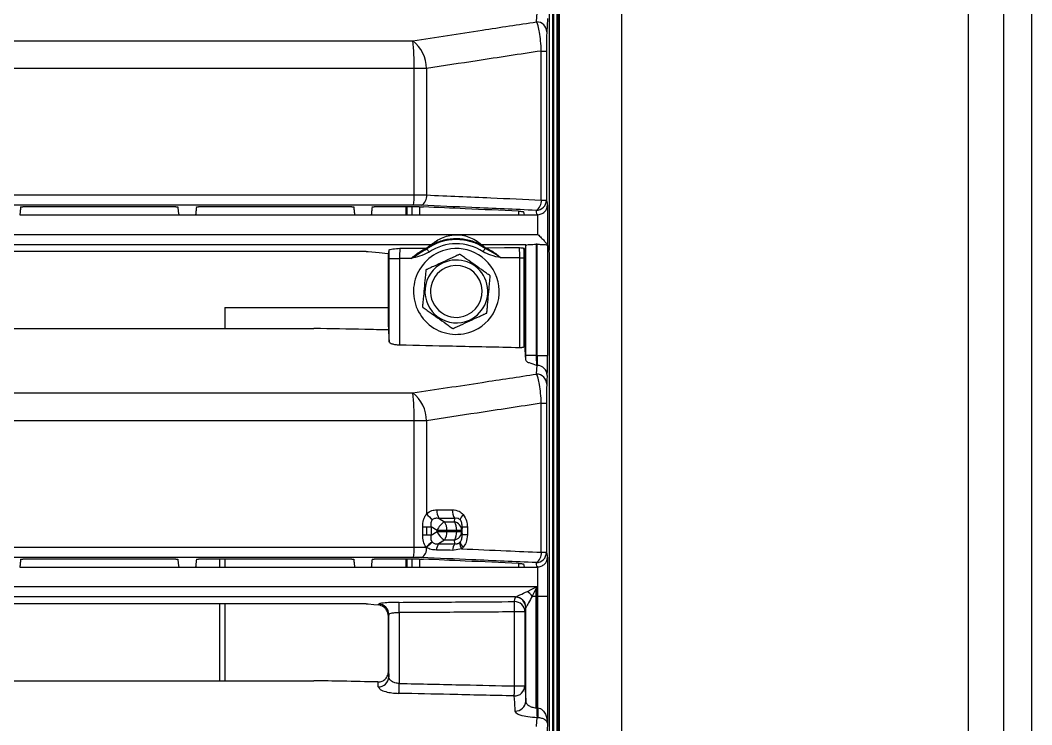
# Model space of a CAD drawing. Header units: millimetres. Extents: x -356 to 237, y 0 to 365.
# Drawn here: x 122.571 to 127.454, y 17.627 to 21.027 of the extents above; entities that cross this region are included whole.
import ezdxf

# ---------------------------------------------------------------- set-up
doc = ezdxf.new("R2010")
doc.units = ezdxf.units.MM

msp = doc.modelspace()

# ---------------------------------------------------------------- linework, layer by layer
at = {"color": 7, "linetype": 'Continuous', "lineweight": 25}
for p, q in [((125.1437, 24.613), (125.1437, 10.1015)), ((125.1438, 24.613), (125.1438, 10.1015)), ((125.1464, 10.1015), (125.1464, 24.613)), ((125.1613, 24.613), (125.1613, 10.1015)), ((125.1654, 24.613), (125.1654, 10.1015)), ((125.1654, 24.613), (125.1654, 10.1015)), ((125.1739, 10.1015), (125.1739, 24.613)), ((125.4731, 24.613), (125.4731, 10.1015)), ((125.1416, 10.1015), (125.1416, 24.4127)), ((125.1239, 24.4118), (125.1239, 19.9184)), ((127.1479, 10.1015), (127.1479, 24.1694)), ((127.3174, 24.1081), (127.3174, 10.1015)), ((127.4537, 10.1015), (127.4537, 24.103)), ((127.4537, 10.1015), (127.4537, 24.103)), ((125.0863, 20.1597), (125.0863, 20.8789)), ((125.0863, 20.8789), (125.1113, 20.8789)), ((125.1113, 20.8789), (125.1113, 20.1597)), ((124.4726, 20.1849), (124.4726, 20.7946)), ((124.5328, 20.7946), (124.4726, 20.7946)), ((124.5328, 20.7946), (124.5328, 20.1841)), ((123.3229, 20.1268), (122.5836, 20.1268)), ((124.1718, 20.1268), (123.4322, 20.1268)), ((124.4962, 20.1268), (124.2802, 20.1268)), ((124.4323, 20.1268), (124.4323, 20.0887)), ((124.4376, 20.1268), (124.4376, 20.0887)), ((124.4636, 20.0887), (124.4636, 20.1268)), ((124.4982, 20.1268), (124.4982, 20.0887)), ((125.0863, 20.1597), (125.1113, 20.1597)), ((125.1164, 20.1346), (125.1164, 19.9442)), ((122.5695, 20.0887), (123.3361, 20.0887)), ((123.3361, 20.0887), (123.418, 20.0887)), ((123.418, 20.0887), (124.1849, 20.0887)), ((124.1849, 20.0887), (124.2659, 20.0887)), ((124.2659, 20.0887), (125.0039, 20.0887)), ((124.978, 20.0887), (124.978, 20.106)), ((125.0039, 20.0887), (125.0659, 20.0887)), ((125.0702, 19.994), (125.0702, 20.0889)), ((124.5638, 19.9462), (124.5429, 19.9308)), ((124.8072, 19.9325), (124.7883, 19.9462)), ((125.0121, 19.9442), (124.7973, 19.9442)), ((125.0114, 19.9417), (125.006, 19.9145)), ((125.0114, 19.4095), (125.0114, 19.9417)), ((125.0614, 19.946), (125.0614, 19.4095)), ((125.0664, 19.946), (125.0614, 19.946)), ((125.0664, 19.4093), (125.0664, 19.946)), ((125.1164, 19.9442), (125.1164, 19.9442)), ((125.1164, 19.9417), (125.1164, 19.4093)), ((125.1164, 19.9417), (125.1239, 19.904)), ((124.241, 19.9106), (118.7045, 19.9106)), ((124.3489, 19.5478), (124.3489, 19.9017)), ((124.3522, 19.8772), (124.4022, 19.8772)), ((124.3522, 19.4752), (124.3522, 19.8772)), ((124.4022, 19.8772), (124.4022, 19.4593)), ((124.9821, 19.8809), (125.0021, 19.8809)), ((124.9821, 19.4466), (124.9821, 19.8809)), ((125.0021, 19.8809), (125.0021, 19.452)), ((125.0039, 19.9163), (125.0063, 19.9163)), ((125.0039, 19.4972), (125.0039, 19.9163)), ((125.0039, 19.9145), (125.006, 19.9145)), ((125.006, 19.4971), (125.006, 19.9145)), ((125.1214, 19.9165), (125.1219, 19.9165)), ((125.1239, 19.9184), (125.1219, 19.9165)), ((125.1239, 19.904), (125.1239, 14.8184)), ((123.5583, 19.6406), (123.5583, 19.5401)), ((123.5583, 19.6406), (124.3489, 19.6406)), ((118.7045, 19.5401), (123.989, 19.5401)), ((125.0038, 19.4972), (125.006, 19.4971)), ((125.0062, 19.478), (125.0036, 19.478)), ((125.0614, 19.4095), (125.0114, 19.4095)), ((125.0664, 19.4093), (125.1164, 19.4093)), ((125.0863, 18.4597), (125.0863, 19.1789)), ((125.0863, 19.1789), (125.1113, 19.1789)), ((125.1113, 19.1789), (125.1113, 18.4597)), ((124.4726, 18.4849), (124.4726, 19.0946)), ((124.5328, 19.0946), (124.4726, 19.0946)), ((124.5328, 19.0946), (124.5328, 18.6454)), ((124.5819, 18.665), (124.6569, 18.665)), ((124.5933, 18.623), (124.6193, 18.6071)), ((124.6683, 18.623), (124.5933, 18.623)), ((124.6193, 18.6071), (124.6668, 18.6071)), ((124.6668, 18.6071), (124.6683, 18.623)), ((124.5138, 18.5431), (124.5138, 18.5825)), ((124.5138, 18.5825), (124.532, 18.5825)), ((124.532, 18.5825), (124.532, 18.5431)), ((124.532, 18.5825), (124.5547, 18.5825)), ((124.583, 18.5652), (124.5547, 18.5825)), ((124.5547, 18.5825), (124.5547, 18.5431)), ((124.5547, 18.5431), (124.583, 18.5604)), ((124.6307, 18.5652), (124.583, 18.5652)), ((124.583, 18.5604), (124.583, 18.5652)), ((124.583, 18.5604), (124.6307, 18.5604)), ((124.6307, 18.5652), (124.6307, 18.5604)), ((124.6782, 18.5652), (124.6307, 18.5652)), ((124.6307, 18.5604), (124.6782, 18.5604)), ((124.6782, 18.5604), (124.6782, 18.5652)), ((124.7031, 18.5652), (124.6782, 18.5652)), ((124.6782, 18.5604), (124.7031, 18.5604)), ((124.7046, 18.5811), (124.7031, 18.5652)), ((124.7031, 18.5652), (124.7031, 18.5604)), ((124.7031, 18.5604), (124.7046, 18.5445)), ((124.7046, 18.5445), (124.7046, 18.5811)), ((124.7295, 18.5811), (124.7046, 18.5811)), ((124.7295, 18.5811), (124.7295, 18.5445)), ((124.532, 18.5431), (124.5138, 18.5431)), ((124.5547, 18.5431), (124.532, 18.5431)), ((124.6193, 18.5185), (124.5905, 18.5009)), ((124.6668, 18.5185), (124.6193, 18.5185)), ((124.6684, 18.5014), (124.6668, 18.5185)), ((124.7295, 18.5445), (124.7046, 18.5445)), ((124.702, 18.4766), (124.6578, 18.469)), ((125.0863, 18.4597), (125.1113, 18.4597)), ((123.3229, 18.4268), (122.5836, 18.4268)), ((124.1718, 18.4268), (123.4322, 18.4268)), ((123.5333, 18.4268), (123.5333, 18.3887)), ((123.5583, 18.4268), (123.5583, 18.3887)), ((124.4962, 18.4268), (124.2802, 18.4268)), ((124.4323, 18.4268), (124.4323, 18.3887)), ((124.4376, 18.4268), (124.4376, 18.3887)), ((124.4636, 18.3887), (124.4636, 18.4268)), ((124.4982, 18.4268), (124.4982, 18.3887)), ((125.1164, 18.4346), (125.1164, 18.2482)), ((122.5695, 18.3887), (123.3361, 18.3887)), ((123.3361, 18.3887), (123.418, 18.3887)), ((123.418, 18.3887), (124.1849, 18.3887)), ((124.1849, 18.3887), (124.2659, 18.3887)), ((124.2659, 18.3887), (125.0039, 18.3887)), ((124.978, 18.3887), (124.978, 18.406)), ((125.0039, 18.3887), (125.0659, 18.3887)), ((125.0702, 18.2482), (125.0702, 18.3889)), ((125.0191, 18.2711), (125.0652, 18.294)), ((125.0614, 18.2863), (125.042, 18.2482)), ((125.0652, 18.294), (125.0614, 18.2863)), ((125.0614, 18.2482), (125.0614, 18.2863)), ((125.0652, 18.294), (125.0652, 18.2482)), ((125.042, 18.2482), (125.0614, 18.2482)), ((125.0614, 18.2482), (125.0652, 18.2482)), ((125.0614, 17.7094), (125.0614, 18.2482)), ((125.0652, 18.2482), (125.0702, 18.2482)), ((125.0652, 18.2482), (125.0652, 17.7093)), ((125.0702, 17.7091), (125.0702, 18.2482)), ((125.0702, 18.2482), (125.1164, 18.2482)), ((125.1164, 18.2482), (125.1164, 17.6352)), ((124.241, 18.2106), (118.7045, 18.2106)), ((123.5333, 18.2106), (123.5333, 17.8401)), ((123.5583, 18.2106), (123.5583, 17.8401)), ((124.3489, 18.1513), (124.346, 18.168)), ((124.4005, 18.1684), (124.4005, 17.8267)), ((124.9572, 17.8145), (124.9572, 18.172)), ((125.0072, 18.172), (124.9572, 18.172)), ((125.0072, 18.172), (125.0072, 17.8145)), ((125.0114, 17.7414), (125.0114, 18.1931)), ((124.3489, 17.886), (124.3489, 18.1513)), ((124.3505, 17.8585), (124.3505, 18.1592)), ((118.7045, 17.8401), (123.989, 17.8401)), ((124.9572, 17.8145), (125.0072, 17.8145)), ((125.0614, 17.7094), (125.0644, 17.7094))]:
    msp.add_line(p, q, dxfattribs=at)
at = {"color": 7, "linetype": 'Continuous', "lineweight": 25, "flags": 128}
for points in [[(125.0638, 21.0196), (125.0652, 21.0431), (125.0662, 21.0615)], [(125.1164, 21.0352), (125.1143, 20.9997), (125.1127, 20.9718)], [(118.7045, 20.9286), (120.3188, 20.9286), (121.9324, 20.9286), (123.1995, 20.9286), (124.4657, 20.9286)], [(124.4726, 20.7946), (122.5515, 20.7946), (120.6286, 20.7946), (118.7045, 20.7946)], [(118.7045, 20.1849), (120.6284, 20.1849), (122.5517, 20.1849), (124.4726, 20.1849)], [(124.4694, 20.135), (122.5495, 20.1351), (120.6276, 20.1351), (118.7045, 20.1351)], [(123.3323, 20.126), (123.3344, 20.1051), (123.3361, 20.0887)], [(125.0011, 20.1026), (125.0027, 20.0948), (125.0039, 20.0887)], [(118.7045, 19.994), (120.8282, 19.994), (122.9508, 19.994), (125.0702, 19.994)], [(124.555, 19.9442), (122.6067, 19.9442), (120.6561, 19.9442), (118.7045, 19.9442)], [(124.4041, 19.927), (124.4759, 19.9274), (124.5323, 19.9278)], [(124.5453, 19.9079), (124.5431, 19.9111), (124.541, 19.9142), (124.5391, 19.917), (124.5373, 19.9195), (124.5359, 19.9215), (124.5349, 19.9231), (124.5342, 19.924), (124.5339, 19.9244)], [(124.805, 19.9096), (124.8072, 19.9128), (124.8092, 19.9159), (124.8112, 19.9187), (124.8128, 19.9212), (124.8142, 19.9233), (124.8153, 19.9248), (124.8159, 19.9258), (124.8162, 19.9262)], [(124.8177, 19.9296), (124.9092, 19.9302), (124.9811, 19.9307)], [(124.2501, 19.9108), (124.3038, 19.9057), (124.346, 19.9017)], [(124.4586, 19.8775), (124.427, 19.8773), (124.4022, 19.8772)], [(124.9821, 19.8809), (124.9317, 19.8805), (124.8921, 19.8803)], [(124.6111, 19.8602), (124.6113, 19.8597), (124.6115, 19.8592), (124.6117, 19.8588), (124.612, 19.8583), (124.6122, 19.8578), (124.6124, 19.8573), (124.6126, 19.8568), (124.6129, 19.8563)], [(124.3491, 19.5286), (124.3508, 19.4987), (124.3522, 19.4752)], [(125.0036, 19.478), (125.0028, 19.4635), (125.0021, 19.452)], [(125.0114, 19.3876), (125.0085, 19.4382), (125.0062, 19.478)], [(125.0614, 19.4095), (125.0642, 19.4094), (125.0664, 19.4093)], [(125.0638, 19.3196), (125.0652, 19.3431), (125.0662, 19.3615)], [(125.1151, 19.3136), (125.1138, 19.2902), (125.1127, 19.2718)], [(118.7045, 19.2286), (120.3188, 19.2286), (121.9324, 19.2286), (123.1995, 19.2286), (124.4657, 19.2286)], [(124.4726, 19.0946), (122.5515, 19.0946), (120.6286, 19.0946), (118.7045, 19.0946)], [(118.7045, 18.4849), (120.6284, 18.4849), (122.5517, 18.4849), (124.4726, 18.4849)], [(124.4694, 18.4351), (122.5495, 18.4351), (120.6276, 18.4351), (118.7045, 18.4351)], [(123.3323, 18.426), (123.3344, 18.4051), (123.3361, 18.3887)], [(118.7045, 18.294), (120.8265, 18.294), (122.9474, 18.294), (125.0652, 18.294)], [(124.9624, 18.2442), (122.8787, 18.2442), (120.7923, 18.2442), (118.7045, 18.2442)], [(124.4005, 18.1684), (124.4004, 18.1776), (124.4003, 18.1866), (124.4003, 18.1948), (124.4002, 18.2022), (124.4002, 18.2084), (124.4002, 18.2133), (124.4002, 18.2166), (124.4002, 18.2182)], [(124.9568, 18.2218), (124.9592, 18.2336), (124.9611, 18.2429)], [(124.9572, 18.172), (124.9571, 18.1812), (124.9571, 18.1901), (124.957, 18.1984), (124.957, 18.2057), (124.9569, 18.212), (124.9569, 18.2168), (124.9569, 18.2201), (124.9568, 18.2218)], [(124.2501, 18.2108), (124.2778, 18.2081), (124.2996, 18.2061)], [(125.0114, 18.1931), (125.009, 18.1813), (125.0072, 18.172)], [(124.3995, 17.7788), (124.3995, 17.7818), (124.3996, 17.7858), (124.3997, 17.7909), (124.3998, 17.7969), (124.4, 17.8037), (124.4001, 17.811), (124.4003, 17.8188), (124.4005, 17.8267)], [(124.9561, 17.7666), (124.9561, 17.7696), (124.9562, 17.7736), (124.9564, 17.7787), (124.9565, 17.7847), (124.9567, 17.7915), (124.9568, 17.7988), (124.957, 17.8065), (124.9572, 17.8145)], [(125.0072, 17.8145), (125.0095, 17.7736), (125.0114, 17.7414)], [(124.9603, 17.6936), (124.9579, 17.7345), (124.9561, 17.7666)], [(125.0638, 17.6196), (125.0652, 17.6431), (125.0662, 17.6615)], [(125.1164, 17.6352), (125.1143, 17.5997), (125.1127, 17.5718)]]:
    msp.add_lwpolyline(points, dxfattribs=at)
at = {"color": 7, "linetype": 'Continuous', "lineweight": 25}
for centre, radius, start, end in [((125.0635, 20.9704), 0.0492, 1.5775, 89.6346), ((123.5953, 20.8163), 0.8775, 358.5853, 7.3539), ((124.3567, 20.7902), 0.1762, 1.4559, 51.7946), ((124.2531, 20.1739), 0.2198, 349.8196, 2.859), ((124.4836, 20.1775), 0.0497, 299.6328, 7.6221), ((125.0371, 20.153), 0.0497, 299.6449, 7.6707), ((125.0614, 20.1599), 0.05, 270.3765, 359.802), ((124.5324, 19.9475), 0.0197, 269.7734, 301.9958), ((124.6764, 19.7185), 0.2503, 56.0476, 124.6802), ((124.6764, 19.7185), 0.2304, 56.0505, 124.6764), ((124.5551, 19.9638), 0.0196, 269.6609, 296.1125), ((124.6764, 19.7185), 0.207, 294.744, 114.744), ((124.7969, 19.9638), 0.0196, 244.0222, 271.0347), ((124.8174, 19.9493), 0.0197, 238.7239, 270.9383), ((124.6764, 19.7185), 0.207, 114.744, 294.744), ((124.6764, 19.7185), 0.1517, 114.744, 294.744), ((124.6764, 19.7185), 0.125, 114.7436, 294.7444), ((124.6764, 19.7185), 0.1517, 294.744, 114.744), ((124.6764, 19.7185), 0.125, 294.7442, 114.7439), ((125.6567, 20.0006), 1.0084, 204.6058, 204.8474), ((125.0659, 19.3123), 0.0492, 1.5664, 89.6402), ((125.0635, 19.2704), 0.0492, 1.5775, 89.6346), ((123.5955, 19.1163), 0.8774, 358.5848, 7.3546), ((124.3567, 19.0902), 0.1762, 1.4535, 51.7986), ((124.6535, 18.6619), 0.0716, 177.5261, 212.8431), ((124.7285, 18.6619), 0.0716, 177.5346, 212.8464), ((124.6334, 18.7209), 0.1257, 216.9044, 235.317), ((124.6679, 18.5284), 0.0925, 121.6562, 156.5565), ((124.5591, 18.5683), 0.0716, 357.533, 32.8481), ((124.6066, 18.5683), 0.0716, 357.5244, 32.8447), ((124.6566, 18.5616), 0.0466, 4.3857, 77.3942), ((124.7481, 18.6032), 0.0546, 135.1216, 166.7885), ((124.6679, 18.5973), 0.0925, 203.454, 238.3332), ((124.5591, 18.5573), 0.0717, 327.1604, 2.4585), ((124.6066, 18.5573), 0.0716, 327.1638, 2.4671), ((124.6566, 18.564), 0.0466, 282.6163, 355.6038), ((124.6355, 18.393), 0.1393, 122.8557, 139.1522), ((124.6279, 18.4052), 0.1224, 122.7355, 141.0231), ((124.7483, 18.5101), 0.0571, 183.7429, 215.9844), ((124.7481, 18.5224), 0.0546, 193.2155, 224.8744), ((124.2531, 18.4739), 0.2198, 349.8196, 2.859), ((124.4846, 18.4766), 0.0485, 299.0706, 6.5626), ((124.6436, 18.4658), 0.0636, 146.6155, 175.8744), ((124.7229, 18.4656), 0.0652, 146.6995, 177.0538), ((125.0371, 18.453), 0.0497, 299.6449, 7.6707), ((125.0614, 18.4599), 0.05, 270.3765, 359.802), ((124.9131, 18.1426), 0.1666, 39.3259, 50.4624), ((124.9572, 18.1718), 0.05, 0.2099, 90.3863), ((124.9614, 18.1929), 0.05, 0.2067, 90.3841), ((124.9616, 18.1938), 0.0504, 0.6788, 89.1482), ((124.3005, 18.1591), 0.05, 0.2031, 90.3449), ((124.3012, 17.8599), 0.0493, 268.0279, 358.36), ((124.9579, 17.8159), 0.0493, 267.9017, 358.3491), ((124.9621, 17.7429), 0.0493, 267.9017, 358.3491), ((125.4299, 17.6997), 0.3656, 178.486, 185.996), ((125.3487, 17.6965), 0.2838, 177.4057, 187.0794), ((125.3521, 17.6816), 0.2832, 174.4284, 184.0819)]:
    msp.add_arc(centre, radius, start, end, dxfattribs=at)
for points, knots in [([(124.4657, 20.9286), (124.5773, 20.9457), (124.7767, 20.9762), (124.9761, 21.0064), (125.0638, 21.0196)], [0, 0, 0, 0, 0.560012, 1, 1, 1, 1]), ([(125.0863, 20.8789), (125.0855, 20.8951), (125.0838, 20.9253), (125.0784, 20.9657), (125.0729, 20.9969), (125.0664, 21.0132), (125.0638, 21.0196)], [0, 0, 0, 0, 0.339821, 0.632794, 0.855625, 1, 1, 1, 1]), ([(125.1127, 20.9718), (125.1125, 20.9667), (125.1119, 20.9533), (125.1117, 20.9317), (125.1114, 20.9058), (125.1114, 20.8882), (125.1113, 20.8789)], [0, 0, 0, 0, 0.165354, 0.431279, 0.699596, 1, 1, 1, 1]), ([(125.0863, 20.8789), (124.983, 20.8633), (124.7985, 20.8353), (124.614, 20.8071), (124.5328, 20.7946)], [0, 0, 0, 0, 0.5599894, 1, 1, 1, 1]), ([(124.4726, 20.1849), (124.4829, 20.1848), (124.503, 20.1848), (124.5231, 20.1843), (124.5328, 20.1841)], [0, 0, 0, 0, 0.51293, 1, 1, 1, 1]), ([(124.5328, 20.1841), (124.6362, 20.1795), (124.8207, 20.1713), (125.0052, 20.1632), (125.0863, 20.1597)], [0, 0, 0, 0, 0.5599962, 1, 1, 1, 1]), ([(122.5732, 20.1259), (122.5728, 20.1217), (122.5721, 20.1147), (122.5711, 20.1051), (122.5703, 20.0969), (122.5697, 20.0915), (122.5695, 20.0887)], [0, 0, 0, 0, 0.339984, 0.559952, 0.780045, 1, 1, 1, 1]), ([(122.5732, 20.1259), (122.5733, 20.126), (122.5736, 20.1262), (122.5747, 20.1263), (122.5762, 20.1266), (122.578, 20.1267), (122.5805, 20.1268), (122.5824, 20.1268), (122.5836, 20.1268)], [0, 0, 0, 0, 0.038525, 0.115387, 0.304497, 0.461967, 0.636535, 1, 1, 1, 1]), ([(123.3229, 20.1268), (123.3241, 20.1268), (123.3263, 20.1268), (123.3292, 20.1266), (123.331, 20.1264), (123.332, 20.1263), (123.3323, 20.1261), (123.3323, 20.126)], [0, 0, 0, 0, 0.371865, 0.700926, 0.893692, 0.964665, 1, 1, 1, 1]), ([(123.4217, 20.1259), (123.4212, 20.1217), (123.4205, 20.1147), (123.4196, 20.1051), (123.4188, 20.0969), (123.4182, 20.0915), (123.418, 20.0887)], [0, 0, 0, 0, 0.339944, 0.559967, 0.779977, 1, 1, 1, 1]), ([(123.4217, 20.1259), (123.4218, 20.126), (123.4221, 20.1262), (123.4232, 20.1263), (123.4247, 20.1265), (123.4266, 20.1267), (123.429, 20.1268), (123.4309, 20.1268), (123.4322, 20.1268)], [0, 0, 0, 0, 0.038898, 0.116835, 0.304568, 0.462722, 0.636934, 1, 1, 1, 1]), ([(124.1718, 20.1268), (124.173, 20.1268), (124.1752, 20.1268), (124.178, 20.1267), (124.1799, 20.1264), (124.1808, 20.1263), (124.1811, 20.1261), (124.1812, 20.126)], [0, 0, 0, 0, 0.372918, 0.701551, 0.894435, 0.965093, 1, 1, 1, 1]), ([(124.1812, 20.126), (124.1819, 20.119), (124.1831, 20.1066), (124.1843, 20.0942), (124.1849, 20.0887)], [0, 0, 0, 0, 0.559986, 1, 1, 1, 1]), ([(124.2696, 20.1259), (124.2691, 20.1217), (124.2685, 20.1147), (124.2675, 20.1051), (124.2667, 20.0969), (124.2661, 20.0915), (124.2659, 20.0887)], [0, 0, 0, 0, 0.3400293, 0.5599695, 0.7800473, 1, 1, 1, 1]), ([(124.2696, 20.1259), (124.2697, 20.126), (124.27, 20.1262), (124.2712, 20.1263), (124.2726, 20.1265), (124.2745, 20.1267), (124.277, 20.1268), (124.2789, 20.1268), (124.2802, 20.1268)], [0, 0, 0, 0, 0.039491, 0.11795, 0.3056, 0.463994, 0.638263, 1, 1, 1, 1]), ([(124.5081, 20.1343), (124.5011, 20.1345), (124.4882, 20.135), (124.4753, 20.135), (124.4694, 20.135)], [0, 0, 0, 0, 0.544723, 1, 1, 1, 1]), ([(124.4962, 20.1268), (124.4999, 20.1268), (124.507, 20.1268), (124.5142, 20.1265), (124.5177, 20.1264)], [0, 0, 0, 0, 0.51299, 1, 1, 1, 1]), ([(125.0617, 20.1099), (124.9584, 20.1144), (124.7738, 20.1225), (124.5893, 20.1307), (124.5081, 20.1343)], [0, 0, 0, 0, 0.559999, 1, 1, 1, 1]), ([(124.9761, 20.1061), (124.8905, 20.1099), (124.7377, 20.1166), (124.5849, 20.1234), (124.5177, 20.1264)], [0, 0, 0, 0, 0.559995, 1, 1, 1, 1]), ([(125.0702, 20.0889), (125.0737, 20.0894), (125.0807, 20.0904), (125.093, 20.0954), (125.1051, 20.1047), (125.1144, 20.1191), (125.1157, 20.1295), (125.1164, 20.1346)], [0, 0, 0, 0, 0.148157, 0.298632, 0.558268, 0.786789, 1, 1, 1, 1]), ([(125.1113, 20.1597), (125.1123, 20.155), (125.114, 20.1466), (125.1156, 20.1382), (125.1164, 20.1346)], [0, 0, 0, 0, 0.560129, 1, 1, 1, 1]), ([(124.9761, 20.1061), (124.9794, 20.106), (124.9855, 20.1057), (124.993, 20.1048), (124.9983, 20.1043), (125.0004, 20.1031), (125.0011, 20.1026)], [0, 0, 0, 0, 0.3888, 0.713732, 0.897765, 1, 1, 1, 1]), ([(125.0659, 20.0887), (125.0651, 20.0927), (125.0637, 20.0997), (125.0623, 20.1068), (125.0617, 20.1099)], [0, 0, 0, 0, 0.559862, 1, 1, 1, 1]), ([(125.0702, 20.0889), (125.0694, 20.0889), (125.068, 20.0888), (125.0665, 20.0888), (125.0659, 20.0887)], [0, 0, 0, 0, 0.559602, 1, 1, 1, 1]), ([(124.555, 19.9442), (124.5555, 19.9446), (124.5567, 19.9456), (124.56, 19.9482), (124.5677, 19.954), (124.5848, 19.9659), (124.6113, 19.9798), (124.6449, 19.99), (124.679, 19.9932), (124.7129, 19.9894), (124.7458, 19.9788), (124.7712, 19.965), (124.7869, 19.9534), (124.794, 19.9477), (124.7964, 19.9451), (124.7973, 19.9442)], [0, 0, 0, 0, 0.006619, 0.017713, 0.047343, 0.115708, 0.252718, 0.383245, 0.509776, 0.635704, 0.765548, 0.897835, 0.960221, 0.985645, 1, 1, 1, 1]), ([(124.7883, 19.9462), (124.788, 19.9464), (124.7872, 19.9469), (124.7847, 19.9481), (124.7785, 19.9512), (124.7634, 19.9577), (124.7295, 19.9687), (124.6776, 19.9755), (124.6252, 19.9693), (124.5905, 19.9583), (124.5745, 19.9516), (124.5677, 19.9483), (124.565, 19.9469), (124.5641, 19.9464), (124.5638, 19.9462)], [0, 0, 0, 0, 0.004374, 0.01272, 0.035554, 0.094057, 0.224888, 0.49306, 0.762733, 0.897693, 0.960684, 0.986126, 0.995266, 1, 1, 1, 1]), ([(125.0702, 19.994), (125.0755, 19.9887), (125.0855, 19.9785), (125.0994, 19.9642), (125.1089, 19.9535), (125.1145, 19.9473), (125.1159, 19.945), (125.1164, 19.9442)], [0, 0, 0, 0, 0.328751, 0.632171, 0.878496, 0.962904, 1, 1, 1, 1]), ([(124.3524, 19.9192), (124.354, 19.92), (124.3593, 19.9226), (124.3771, 19.9241), (124.3926, 19.9258), (124.4041, 19.927)], [0, 0, 0, 0, 0.104271, 0.337585, 1, 1, 1, 1]), ([(124.4041, 19.927), (124.4039, 19.9254), (124.4031, 19.92), (124.4028, 19.9094), (124.4023, 19.8945), (124.4022, 19.8832), (124.4022, 19.8772)], [0, 0, 0, 0, 0.100386, 0.322425, 0.636469, 1, 1, 1, 1]), ([(124.4586, 19.8775), (124.4652, 19.8836), (124.4782, 19.8954), (124.4991, 19.9098), (124.5159, 19.9194), (124.5263, 19.9247), (124.5304, 19.9268), (124.5318, 19.9275), (124.5323, 19.9278)], [0, 0, 0, 0, 0.299126, 0.589435, 0.847052, 0.945908, 0.980342, 1, 1, 1, 1]), ([(124.4586, 19.8775), (124.4719, 19.8866), (124.4964, 19.9032), (124.5222, 19.9178), (124.5339, 19.9244)], [0, 0, 0, 0, 0.54331, 1, 1, 1, 1]), ([(124.5323, 19.9278), (124.5363, 19.9309), (124.5436, 19.9367), (124.5514, 19.9419), (124.555, 19.9442)], [0, 0, 0, 0, 0.53905, 1, 1, 1, 1]), ([(124.5429, 19.9308), (124.5419, 19.9301), (124.5389, 19.9279), (124.536, 19.9258), (124.5339, 19.9244)], [0, 0, 0, 0, 0.32317, 1, 1, 1, 1]), ([(124.7973, 19.9442), (124.8013, 19.9415), (124.8084, 19.9369), (124.815, 19.9318), (124.8177, 19.9296)], [0, 0, 0, 0, 0.578178, 1, 1, 1, 1]), ([(124.8162, 19.9262), (124.8141, 19.9276), (124.8111, 19.9297), (124.8081, 19.9318), (124.8072, 19.9325)], [0, 0, 0, 0, 0.6766081, 1, 1, 1, 1]), ([(124.8921, 19.8803), (124.8787, 19.8892), (124.854, 19.9055), (124.828, 19.9197), (124.8162, 19.9262)], [0, 0, 0, 0, 0.5432969, 1, 1, 1, 1]), ([(124.8177, 19.9296), (124.8183, 19.9293), (124.8197, 19.9286), (124.8238, 19.9266), (124.8343, 19.9214), (124.8512, 19.912), (124.8723, 19.8979), (124.8854, 19.8862), (124.8921, 19.8803)], [0, 0, 0, 0, 0.019654, 0.054158, 0.152961, 0.410544, 0.70089, 1, 1, 1, 1]), ([(124.9811, 19.9307), (124.9856, 19.93), (124.9919, 19.9291), (124.9991, 19.9283), (125.0012, 19.927), (125.0018, 19.9266)], [0, 0, 0, 0, 0.649751, 0.899351, 1, 1, 1, 1]), ([(124.9821, 19.8809), (124.9821, 19.8869), (124.9821, 19.8982), (124.9819, 19.9131), (124.9818, 19.9237), (124.9813, 19.929), (124.9811, 19.9307)], [0, 0, 0, 0, 0.36394, 0.678174, 0.900178, 1, 1, 1, 1]), ([(125.0039, 19.9163), (125.0035, 19.9183), (125.0028, 19.9217), (125.0021, 19.9251), (125.0018, 19.9266)], [0, 0, 0, 0, 0.559968, 1, 1, 1, 1]), ([(125.0018, 19.9266), (125.0019, 19.9185), (125.0021, 19.9033), (125.0021, 19.8881), (125.0021, 19.8809)], [0, 0, 0, 0, 0.528602, 1, 1, 1, 1]), ([(125.0114, 19.9417), (125.0129, 19.9424), (125.0188, 19.9448), (125.0305, 19.9449), (125.0455, 19.946), (125.056, 19.946), (125.0614, 19.946)], [0, 0, 0, 0, 0.099809, 0.377237, 0.68217, 1, 1, 1, 1]), ([(125.0664, 19.946), (125.0732, 19.946), (125.086, 19.9459), (125.1016, 19.9445), (125.1118, 19.9441), (125.1154, 19.9422), (125.1164, 19.9417)], [0, 0, 0, 0, 0.404615, 0.761295, 0.935844, 1, 1, 1, 1]), ([(125.1164, 19.9442), (125.1174, 19.939), (125.1192, 19.9298), (125.1211, 19.9205), (125.1219, 19.9165)], [0, 0, 0, 0, 0.559982, 1, 1, 1, 1]), ([(124.241, 19.9106), (124.2425, 19.9106), (124.2456, 19.9106), (124.2486, 19.9107), (124.2501, 19.9108)], [0, 0, 0, 0, 0.505013, 1, 1, 1, 1]), ([(124.346, 19.9017), (124.3465, 19.9017), (124.3475, 19.9017), (124.3485, 19.9017), (124.3489, 19.9017)], [0, 0, 0, 0, 0.559736, 1, 1, 1, 1]), ([(124.3489, 19.9017), (124.3495, 19.905), (124.3507, 19.9108), (124.3519, 19.9166), (124.3524, 19.9192)], [0, 0, 0, 0, 0.560121, 1, 1, 1, 1]), ([(124.3522, 19.8772), (124.3522, 19.8852), (124.3522, 19.8992), (124.3523, 19.9132), (124.3524, 19.9192)], [0, 0, 0, 0, 0.5706271, 1, 1, 1, 1]), ([(124.5453, 19.9079), (124.5296, 19.9009), (124.5016, 19.8883), (124.4718, 19.8808), (124.4586, 19.8775)], [0, 0, 0, 0, 0.5585339, 1, 1, 1, 1]), ([(124.6929, 19.8979), (124.6926, 19.8977), (124.6914, 19.8972), (124.6887, 19.8959), (124.6844, 19.894), (124.6736, 19.889), (124.649, 19.8776), (124.6263, 19.8672), (124.6111, 19.8602)], [0, 0, 0, 0, 0.011163, 0.044056, 0.097522, 0.170178, 0.4407, 1, 1, 1, 1]), ([(124.84, 19.7939), (124.8399, 19.794), (124.8395, 19.7942), (124.8382, 19.7952), (124.8341, 19.798), (124.8237, 19.8054), (124.8006, 19.8217), (124.7666, 19.8457), (124.7326, 19.8698), (124.7094, 19.8862), (124.6988, 19.8937), (124.6947, 19.8966), (124.6933, 19.8976), (124.693, 19.8978), (124.6929, 19.8979)], [0, 0, 0, 0, 0.001742, 0.006954, 0.027499, 0.084774, 0.219398, 0.498579, 0.777443, 0.913903, 0.972074, 0.992937, 0.998228, 1, 1, 1, 1]), ([(124.8921, 19.8803), (124.8752, 19.8841), (124.8452, 19.891), (124.8173, 19.9039), (124.805, 19.9096)], [0, 0, 0, 0, 0.561425, 1, 1, 1, 1]), ([(124.6111, 19.8602), (124.5958, 19.8531), (124.5732, 19.8427), (124.5485, 19.8314), (124.5377, 19.8264), (124.5334, 19.8244), (124.5308, 19.8232), (124.5296, 19.8226), (124.5293, 19.8225)], [0, 0, 0, 0, 0.560222, 0.830751, 0.903022, 0.956201, 0.988895, 1, 1, 1, 1]), ([(124.5293, 19.8225), (124.5293, 19.8224), (124.5292, 19.822), (124.5291, 19.8203), (124.5286, 19.8154), (124.5274, 19.8027), (124.5249, 19.7745), (124.521, 19.7331), (124.5172, 19.6916), (124.5146, 19.6632), (124.5134, 19.6504), (124.513, 19.6453), (124.5128, 19.6436), (124.5128, 19.6432), (124.5128, 19.6431)], [0, 0, 0, 0, 0.00175, 0.006956, 0.027497, 0.084773, 0.219388, 0.498588, 0.777447, 0.913895, 0.972083, 0.992935, 0.998221, 1, 1, 1, 1]), ([(124.8235, 19.6145), (124.8235, 19.6146), (124.8235, 19.6151), (124.8237, 19.6167), (124.8241, 19.6217), (124.8253, 19.6344), (124.8279, 19.6625), (124.8317, 19.704), (124.8355, 19.7455), (124.8381, 19.7738), (124.8393, 19.7867), (124.8398, 19.7917), (124.8399, 19.7934), (124.84, 19.7938), (124.84, 19.7939)], [0, 0, 0, 0, 0.001753, 0.006959, 0.027525, 0.084772, 0.219413, 0.498587, 0.777447, 0.913893, 0.972083, 0.992935, 0.998219, 1, 1, 1, 1]), ([(124.5128, 19.6431), (124.5129, 19.6431), (124.5132, 19.6428), (124.5146, 19.6419), (124.5186, 19.639), (124.529, 19.6316), (124.5521, 19.6153), (124.5861, 19.5913), (124.6202, 19.5672), (124.6434, 19.5508), (124.6539, 19.5433), (124.6581, 19.5404), (124.6594, 19.5394), (124.6598, 19.5392), (124.6599, 19.5391)], [0, 0, 0, 0, 0.00172, 0.006939, 0.027499, 0.084752, 0.219398, 0.49858, 0.777443, 0.913882, 0.972074, 0.992937, 0.998207, 1, 1, 1, 1]), ([(124.7417, 19.5768), (124.7569, 19.5839), (124.7796, 19.5943), (124.8042, 19.6056), (124.815, 19.6107), (124.8193, 19.6127), (124.822, 19.6139), (124.8232, 19.6144), (124.8235, 19.6145)], [0, 0, 0, 0, 0.560222, 0.830798, 0.903069, 0.956201, 0.988895, 1, 1, 1, 1]), ([(123.9902, 19.5401), (123.99, 19.5401), (123.9896, 19.5401), (123.9892, 19.5401), (123.989, 19.5401)], [0, 0, 0, 0, 0.5604521, 1, 1, 1, 1]), ([(124.349, 19.5329), (124.3107, 19.5337), (124.1912, 19.5362), (124.0716, 19.5385), (123.9902, 19.5401)], [0, 0, 0, 0, 0.3198282, 1, 1, 1, 1]), ([(124.3489, 19.5478), (124.3489, 19.5457), (124.3489, 19.5417), (124.3489, 19.5363), (124.349, 19.532), (124.3491, 19.5296), (124.3491, 19.5286)], [0, 0, 0, 0, 0.3278158, 0.622077, 0.8538875, 1, 1, 1, 1]), ([(124.6599, 19.5391), (124.6602, 19.5393), (124.6614, 19.5399), (124.664, 19.5411), (124.6684, 19.5431), (124.6792, 19.548), (124.7038, 19.5594), (124.7264, 19.5698), (124.7417, 19.5768)], [0, 0, 0, 0, 0.011164, 0.044058, 0.097526, 0.170186, 0.440721, 1, 1, 1, 1]), ([(125.0036, 19.478), (125.0037, 19.479), (125.0038, 19.4814), (125.0038, 19.4857), (125.0039, 19.4911), (125.0039, 19.4951), (125.0039, 19.4972)], [0, 0, 0, 0, 0.145449, 0.376638, 0.671289, 1, 1, 1, 1]), ([(125.006, 19.4971), (125.006, 19.495), (125.006, 19.4911), (125.006, 19.4856), (125.0061, 19.4813), (125.0062, 19.4789), (125.0062, 19.478)], [0, 0, 0, 0, 0.327977, 0.621919, 0.853916, 1, 1, 1, 1]), ([(124.4022, 19.4593), (124.3989, 19.4594), (124.3925, 19.4597), (124.3805, 19.461), (124.3685, 19.4638), (124.3565, 19.4676), (124.3534, 19.4731), (124.3522, 19.4752)], [0, 0, 0, 0, 0.179025, 0.354978, 0.657512, 0.873258, 1, 1, 1, 1]), ([(124.9821, 19.4466), (124.8739, 19.449), (124.6806, 19.4534), (124.4873, 19.4575), (124.4022, 19.4593)], [0, 0, 0, 0, 0.5600025, 1, 1, 1, 1]), ([(125.0021, 19.452), (125.002, 19.4516), (125.0016, 19.4505), (124.9995, 19.4491), (124.9966, 19.448), (124.9931, 19.4473), (124.9896, 19.4468), (124.9859, 19.4465), (124.9834, 19.4466), (124.9821, 19.4466)], [0, 0, 0, 0, 0.0672363, 0.1490936, 0.3407834, 0.4893642, 0.6529189, 0.8253575, 1, 1, 1, 1]), ([(125.0114, 19.3876), (125.0114, 19.3917), (125.0114, 19.3989), (125.0114, 19.4062), (125.0114, 19.4095)], [0, 0, 0, 0, 0.557107, 1, 1, 1, 1]), ([(125.0637, 19.3615), (125.0522, 19.3652), (125.0362, 19.3702), (125.0168, 19.3781), (125.0129, 19.3849), (125.0114, 19.3876)], [0, 0, 0, 0, 0.615631, 0.849869, 1, 1, 1, 1]), ([(125.0614, 19.4095), (125.0615, 19.4042), (125.0618, 19.3943), (125.0624, 19.3806), (125.0629, 19.3699), (125.0635, 19.3639), (125.0637, 19.3615)], [0, 0, 0, 0, 0.327383, 0.621932, 0.853862, 1, 1, 1, 1]), ([(125.0664, 19.4093), (125.0665, 19.4041), (125.0667, 19.3942), (125.0667, 19.3805), (125.0667, 19.3698), (125.0664, 19.3638), (125.0662, 19.3615)], [0, 0, 0, 0, 0.328011, 0.622749, 0.854574, 1, 1, 1, 1]), ([(125.1151, 19.3136), (125.1153, 19.319), (125.1159, 19.3332), (125.1161, 19.3559), (125.1163, 19.3824), (125.1163, 19.4001), (125.1164, 19.4093)], [0, 0, 0, 0, 0.169668, 0.4439327, 0.7108173, 1, 1, 1, 1]), ([(125.0662, 19.3615), (125.0658, 19.3615), (125.0649, 19.3615), (125.0641, 19.3615), (125.0637, 19.3615)], [0, 0, 0, 0, 0.5599368, 1, 1, 1, 1]), ([(124.4657, 19.2286), (124.5773, 19.2457), (124.7767, 19.2762), (124.9761, 19.3064), (125.0638, 19.3196)], [0, 0, 0, 0, 0.560013, 1, 1, 1, 1]), ([(125.0863, 19.1789), (125.0855, 19.1951), (125.0838, 19.2253), (125.0784, 19.2657), (125.0729, 19.2969), (125.0664, 19.3132), (125.0638, 19.3196)], [0, 0, 0, 0, 0.3398215, 0.6327945, 0.8555939, 1, 1, 1, 1]), ([(125.1127, 19.2718), (125.1125, 19.2667), (125.1119, 19.2533), (125.1117, 19.2317), (125.1114, 19.2058), (125.1114, 19.1882), (125.1113, 19.1789)], [0, 0, 0, 0, 0.165405, 0.431279, 0.699596, 1, 1, 1, 1]), ([(125.0863, 19.1789), (124.983, 19.1633), (124.7985, 19.1353), (124.614, 19.1071), (124.5328, 19.0946)], [0, 0, 0, 0, 0.5599894, 1, 1, 1, 1]), ([(124.5328, 18.6454), (124.5408, 18.6516), (124.5554, 18.663), (124.5737, 18.6643), (124.5819, 18.665)], [0, 0, 0, 0, 0.550489, 1, 1, 1, 1]), ([(124.6569, 18.665), (124.6683, 18.6637), (124.6885, 18.6615), (124.7031, 18.6477), (124.7094, 18.6417)], [0, 0, 0, 0, 0.565942, 1, 1, 1, 1]), ([(124.5138, 18.5825), (124.5146, 18.5938), (124.5158, 18.6107), (124.5238, 18.6317), (124.5299, 18.6409), (124.5328, 18.6454)], [0, 0, 0, 0, 0.50557, 0.758949, 1, 1, 1, 1]), ([(124.5618, 18.6175), (124.5597, 18.6152), (124.5555, 18.6106), (124.5525, 18.6017), (124.5523, 18.5921), (124.5539, 18.5858), (124.5547, 18.5825)], [0, 0, 0, 0, 0.243008, 0.492016, 0.727473, 1, 1, 1, 1]), ([(124.5933, 18.623), (124.5872, 18.6238), (124.5785, 18.6248), (124.5676, 18.6218), (124.5637, 18.6189), (124.5618, 18.6175)], [0, 0, 0, 0, 0.557479, 0.789899, 1, 1, 1, 1]), ([(124.695, 18.6157), (124.6933, 18.6174), (124.6899, 18.6207), (124.6808, 18.6248), (124.6734, 18.6237), (124.6683, 18.623)], [0, 0, 0, 0, 0.245447, 0.485849, 1, 1, 1, 1]), ([(124.7046, 18.5811), (124.7043, 18.5879), (124.7039, 18.5975), (124.6997, 18.6092), (124.6965, 18.6136), (124.695, 18.6157)], [0, 0, 0, 0, 0.551979, 0.788759, 1, 1, 1, 1]), ([(124.7094, 18.6417), (124.7158, 18.6318), (124.7278, 18.6133), (124.729, 18.5913), (124.7295, 18.5811)], [0, 0, 0, 0, 0.533653, 1, 1, 1, 1]), ([(124.5301, 18.4841), (124.5253, 18.4933), (124.5154, 18.5117), (124.5144, 18.5326), (124.5138, 18.5431)], [0, 0, 0, 0, 0.495018, 1, 1, 1, 1]), ([(124.5547, 18.5431), (124.5539, 18.5401), (124.5524, 18.5343), (124.5524, 18.5255), (124.5545, 18.517), (124.5581, 18.5124), (124.5599, 18.51)], [0, 0, 0, 0, 0.269365, 0.50406, 0.750907, 1, 1, 1, 1]), ([(124.5599, 18.51), (124.5602, 18.5097), (124.5608, 18.509), (124.5614, 18.5084), (124.5617, 18.5081)], [0, 0, 0, 0, 0.562972, 1, 1, 1, 1]), ([(124.5617, 18.5081), (124.5637, 18.5063), (124.5675, 18.5029), (124.5747, 18.5002), (124.5824, 18.4996), (124.5876, 18.5004), (124.5905, 18.5009)], [0, 0, 0, 0, 0.25708, 0.488806, 0.724035, 1, 1, 1, 1]), ([(124.6684, 18.5014), (124.6722, 18.5009), (124.678, 18.5001), (124.6858, 18.5028), (124.6894, 18.5051), (124.6913, 18.5064)], [0, 0, 0, 0, 0.470143, 0.71838, 1, 1, 1, 1]), ([(124.6913, 18.5064), (124.692, 18.507), (124.6933, 18.5081), (124.6945, 18.5094), (124.695, 18.5099)], [0, 0, 0, 0, 0.553754, 1, 1, 1, 1]), ([(124.695, 18.5099), (124.6965, 18.512), (124.6997, 18.5164), (124.7039, 18.5281), (124.7043, 18.5378), (124.7046, 18.5445)], [0, 0, 0, 0, 0.211241, 0.448021, 1, 1, 1, 1]), ([(124.7295, 18.5445), (124.7286, 18.5316), (124.7271, 18.5095), (124.7146, 18.4914), (124.7094, 18.4839)], [0, 0, 0, 0, 0.585505, 1, 1, 1, 1]), ([(124.4726, 18.4849), (124.4824, 18.4848), (124.5016, 18.4848), (124.5208, 18.4843), (124.5301, 18.4841)], [0, 0, 0, 0, 0.511915, 1, 1, 1, 1]), ([(124.5327, 18.4822), (124.5323, 18.4825), (124.5314, 18.4832), (124.5305, 18.4838), (124.5301, 18.4841)], [0, 0, 0, 0, 0.556673, 1, 1, 1, 1]), ([(124.5801, 18.4704), (124.5715, 18.471), (124.555, 18.472), (124.5399, 18.4789), (124.5327, 18.4822)], [0, 0, 0, 0, 0.522848, 1, 1, 1, 1]), ([(124.6578, 18.469), (124.6433, 18.4693), (124.6174, 18.4697), (124.5915, 18.4702), (124.5801, 18.4704)], [0, 0, 0, 0, 0.559929, 1, 1, 1, 1]), ([(124.5905, 18.5009), (124.605, 18.501), (124.631, 18.5012), (124.657, 18.5013), (124.6684, 18.5014)], [0, 0, 0, 0, 0.560168, 1, 1, 1, 1]), ([(124.7094, 18.4839), (124.7081, 18.4824), (124.7058, 18.4799), (124.7032, 18.4776), (124.702, 18.4766)], [0, 0, 0, 0, 0.562043, 1, 1, 1, 1]), ([(124.702, 18.4766), (124.7738, 18.4734), (124.9019, 18.4678), (125.03, 18.4621), (125.0863, 18.4597)], [0, 0, 0, 0, 0.56, 1, 1, 1, 1]), ([(125.1113, 18.4597), (125.1123, 18.455), (125.114, 18.4466), (125.1156, 18.4382), (125.1164, 18.4346)], [0, 0, 0, 0, 0.560129, 1, 1, 1, 1]), ([(122.5732, 18.4259), (122.5728, 18.4217), (122.5721, 18.4147), (122.5711, 18.4051), (122.5703, 18.3969), (122.5697, 18.3915), (122.5695, 18.3887)], [0, 0, 0, 0, 0.339984, 0.559952, 0.780045, 1, 1, 1, 1]), ([(122.5732, 18.4259), (122.5733, 18.426), (122.5736, 18.4262), (122.5747, 18.4263), (122.5762, 18.4266), (122.578, 18.4267), (122.5805, 18.4268), (122.5824, 18.4268), (122.5836, 18.4268)], [0, 0, 0, 0, 0.038525, 0.115387, 0.304497, 0.461967, 0.636535, 1, 1, 1, 1]), ([(123.3229, 18.4268), (123.3241, 18.4268), (123.3263, 18.4268), (123.3292, 18.4266), (123.331, 18.4264), (123.332, 18.4263), (123.3323, 18.4261), (123.3323, 18.426)], [0, 0, 0, 0, 0.371865, 0.700926, 0.893692, 0.964665, 1, 1, 1, 1]), ([(123.4217, 18.4259), (123.4212, 18.4217), (123.4205, 18.4147), (123.4196, 18.4051), (123.4188, 18.3969), (123.4182, 18.3915), (123.418, 18.3887)], [0, 0, 0, 0, 0.339944, 0.559967, 0.779977, 1, 1, 1, 1]), ([(123.4217, 18.4259), (123.4218, 18.426), (123.4221, 18.4262), (123.4232, 18.4263), (123.4247, 18.4265), (123.4266, 18.4267), (123.429, 18.4268), (123.4309, 18.4268), (123.4322, 18.4268)], [0, 0, 0, 0, 0.038898, 0.116835, 0.304568, 0.462722, 0.636934, 1, 1, 1, 1]), ([(124.1718, 18.4268), (124.173, 18.4268), (124.1752, 18.4268), (124.178, 18.4267), (124.1799, 18.4264), (124.1808, 18.4263), (124.1811, 18.4261), (124.1812, 18.426)], [0, 0, 0, 0, 0.372918, 0.701551, 0.894435, 0.965093, 1, 1, 1, 1]), ([(124.1812, 18.426), (124.1819, 18.419), (124.1831, 18.4066), (124.1843, 18.3942), (124.1849, 18.3887)], [0, 0, 0, 0, 0.559986, 1, 1, 1, 1]), ([(124.2696, 18.4259), (124.2691, 18.4217), (124.2685, 18.4147), (124.2675, 18.4051), (124.2667, 18.3969), (124.2661, 18.3915), (124.2659, 18.3887)], [0, 0, 0, 0, 0.3400293, 0.5599695, 0.7800473, 1, 1, 1, 1]), ([(124.2696, 18.4259), (124.2697, 18.426), (124.27, 18.4262), (124.2712, 18.4263), (124.2726, 18.4265), (124.2745, 18.4267), (124.277, 18.4268), (124.2789, 18.4268), (124.2802, 18.4268)], [0, 0, 0, 0, 0.039491, 0.11795, 0.3056, 0.463994, 0.638263, 1, 1, 1, 1]), ([(124.5081, 18.4343), (124.5011, 18.4345), (124.4882, 18.435), (124.4753, 18.435), (124.4694, 18.4351)], [0, 0, 0, 0, 0.544723, 1, 1, 1, 1]), ([(124.4962, 18.4268), (124.4999, 18.4268), (124.507, 18.4268), (124.5142, 18.4265), (124.5177, 18.4264)], [0, 0, 0, 0, 0.51299, 1, 1, 1, 1]), ([(125.0617, 18.4099), (124.9584, 18.4144), (124.7738, 18.4225), (124.5893, 18.4307), (124.5081, 18.4343)], [0, 0, 0, 0, 0.559999, 1, 1, 1, 1]), ([(124.9761, 18.4061), (124.8905, 18.4099), (124.7377, 18.4166), (124.5849, 18.4234), (124.5177, 18.4264)], [0, 0, 0, 0, 0.559995, 1, 1, 1, 1]), ([(125.0659, 18.3887), (125.0651, 18.3927), (125.0637, 18.3997), (125.0623, 18.4068), (125.0617, 18.4099)], [0, 0, 0, 0, 0.559862, 1, 1, 1, 1]), ([(125.0702, 18.3889), (125.0737, 18.3894), (125.0807, 18.3904), (125.093, 18.3954), (125.1051, 18.4047), (125.1144, 18.4191), (125.1157, 18.4295), (125.1164, 18.4346)], [0, 0, 0, 0, 0.148157, 0.298632, 0.558268, 0.786789, 1, 1, 1, 1]), ([(124.9761, 18.4061), (124.9794, 18.406), (124.9855, 18.4057), (124.993, 18.4048), (124.9983, 18.4043), (125.0004, 18.4031), (125.0011, 18.4026)], [0, 0, 0, 0, 0.388766, 0.713671, 0.897687, 1, 1, 1, 1]), ([(125.0011, 18.4026), (125.0016, 18.4), (125.0025, 18.3954), (125.0035, 18.3908), (125.0039, 18.3887)], [0, 0, 0, 0, 0.559971, 1, 1, 1, 1]), ([(125.0702, 18.3889), (125.0694, 18.3889), (125.068, 18.3888), (125.0665, 18.3888), (125.0659, 18.3887)], [0, 0, 0, 0, 0.559602, 1, 1, 1, 1]), ([(124.9624, 18.2442), (124.9633, 18.2446), (124.9659, 18.2456), (124.9728, 18.2488), (124.9908, 18.2572), (125.0072, 18.2653), (125.0191, 18.2711)], [0, 0, 0, 0, 0.048842, 0.129519, 0.365515, 1, 1, 1, 1]), ([(124.4002, 18.2182), (124.386, 18.2181), (124.3604, 18.2179), (124.3295, 18.2149), (124.3095, 18.2139), (124.3023, 18.2101), (124.3002, 18.209)], [0, 0, 0, 0, 0.418847, 0.759008, 0.930695, 1, 1, 1, 1]), ([(124.4002, 18.2182), (124.5041, 18.2189), (124.6896, 18.22), (124.8752, 18.2212), (124.9568, 18.2218)], [0, 0, 0, 0, 0.56, 1, 1, 1, 1]), ([(124.9611, 18.2429), (124.9612, 18.2432), (124.9615, 18.2437), (124.9621, 18.244), (124.9624, 18.2442)], [0, 0, 0, 0, 0.459628, 1, 1, 1, 1]), ([(125.042, 18.2482), (125.0364, 18.2376), (125.0282, 18.2218), (125.0186, 18.2048), (125.0143, 18.1973), (125.0126, 18.1952), (125.0121, 18.1944)], [0, 0, 0, 0, 0.581319, 0.868006, 0.95326, 1, 1, 1, 1]), ([(124.241, 18.2106), (124.2425, 18.2106), (124.2456, 18.2106), (124.2486, 18.2107), (124.2501, 18.2108)], [0, 0, 0, 0, 0.505002, 1, 1, 1, 1]), ([(124.2996, 18.2061), (124.2997, 18.2066), (124.2999, 18.2076), (124.3001, 18.2086), (124.3002, 18.209)], [0, 0, 0, 0, 0.559585, 1, 1, 1, 1]), ([(124.346, 18.168), (124.3435, 18.1736), (124.3387, 18.1842), (124.3235, 18.1996), (124.3089, 18.2036), (124.2996, 18.2061)], [0, 0, 0, 0, 0.292651, 0.549776, 1, 1, 1, 1]), ([(124.4005, 18.1684), (124.3943, 18.1682), (124.3852, 18.1679), (124.3734, 18.1668), (124.3643, 18.1652), (124.3558, 18.1643), (124.3517, 18.1604), (124.3505, 18.1592)], [0, 0, 0, 0, 0.356785, 0.52766, 0.683188, 0.899384, 1, 1, 1, 1]), ([(124.9572, 18.172), (124.8533, 18.1713), (124.6677, 18.1701), (124.4821, 18.1689), (124.4005, 18.1684)], [0, 0, 0, 0, 0.560002, 1, 1, 1, 1]), ([(125.0121, 18.1944), (125.0119, 18.1942), (125.0115, 18.1938), (125.0114, 18.1933), (125.0114, 18.1931)], [0, 0, 0, 0, 0.5976616, 1, 1, 1, 1]), ([(124.3505, 18.1592), (124.3502, 18.1577), (124.3496, 18.1551), (124.3491, 18.1524), (124.3489, 18.1513)], [0, 0, 0, 0, 0.560104, 1, 1, 1, 1]), ([(124.2981, 17.834), (124.3015, 17.8341), (124.3083, 17.8344), (124.318, 17.8375), (124.3269, 17.8424), (124.3371, 17.8512), (124.3467, 17.8657), (124.3481, 17.8792), (124.3489, 17.886)], [0, 0, 0, 0, 0.1251239, 0.2507597, 0.3760891, 0.5012403, 0.7505707, 1, 1, 1, 1]), ([(124.3489, 17.886), (124.3492, 17.8808), (124.3497, 17.8717), (124.3502, 17.8625), (124.3505, 17.8585)], [0, 0, 0, 0, 0.560011, 1, 1, 1, 1]), ([(123.9902, 17.8401), (123.99, 17.8401), (123.9896, 17.8401), (123.9892, 17.8401), (123.989, 17.8401)], [0, 0, 0, 0, 0.5604521, 1, 1, 1, 1]), ([(124.2981, 17.834), (124.2407, 17.8352), (124.138, 17.8372), (124.0354, 17.8392), (123.9902, 17.8401)], [0, 0, 0, 0, 0.560008, 1, 1, 1, 1]), ([(124.2995, 17.8106), (124.2992, 17.815), (124.2988, 17.8228), (124.2983, 17.8306), (124.2981, 17.834)], [0, 0, 0, 0, 0.560019, 1, 1, 1, 1]), ([(124.4005, 17.8267), (124.397, 17.827), (124.3902, 17.8275), (124.3805, 17.8298), (124.3717, 17.8331), (124.3625, 17.8383), (124.3533, 17.8462), (124.3513, 17.8547), (124.3505, 17.8585)], [0, 0, 0, 0, 0.16131, 0.322115, 0.462254, 0.599912, 0.820488, 1, 1, 1, 1]), ([(124.4005, 17.8267), (124.5044, 17.8245), (124.69, 17.8206), (124.8755, 17.8164), (124.9572, 17.8145)], [0, 0, 0, 0, 0.560004, 1, 1, 1, 1]), ([(124.2995, 17.8106), (124.3024, 17.806), (124.3105, 17.7932), (124.3366, 17.7868), (124.3663, 17.7803), (124.388, 17.7794), (124.3995, 17.7788)], [0, 0, 0, 0, 0.146654, 0.407435, 0.685515, 1, 1, 1, 1]), ([(124.9561, 17.7666), (124.8522, 17.769), (124.6666, 17.7732), (124.4811, 17.7771), (124.3995, 17.7788)], [0, 0, 0, 0, 0.560005, 1, 1, 1, 1]), ([(125.0114, 17.7414), (125.0115, 17.7401), (125.0117, 17.7383), (125.0122, 17.7366), (125.0123, 17.7361), (125.0123, 17.736), (125.0124, 17.736), (125.013, 17.734), (125.016, 17.728), (125.0233, 17.7212), (125.0327, 17.716), (125.0414, 17.7127), (125.0511, 17.7103), (125.0579, 17.7097), (125.0614, 17.7094)], [0, 0, 0, 0, 0.063926, 0.080847, 0.085357, 0.086583, 0.086976, 0.087207, 0.180689, 0.400963, 0.538533, 0.678288, 0.839009, 1, 1, 1, 1]), ([(125.0662, 17.6615), (125.0511, 17.6621), (125.0233, 17.6632), (124.9906, 17.6713), (124.9673, 17.6799), (124.9622, 17.6898), (124.9603, 17.6936)], [0, 0, 0, 0, 0.392449, 0.717181, 0.893069, 1, 1, 1, 1]), ([(125.0644, 17.7094), (125.0645, 17.7094), (125.0648, 17.7094), (125.0651, 17.7093), (125.0652, 17.7093)], [0, 0, 0, 0, 0.55966, 1, 1, 1, 1]), ([(125.0652, 17.7093), (125.0662, 17.7093), (125.0678, 17.7093), (125.0695, 17.7092), (125.0702, 17.7091)], [0, 0, 0, 0, 0.5598353, 1, 1, 1, 1]), ([(125.0702, 17.7091), (125.0742, 17.7081), (125.0825, 17.706), (125.0958, 17.6959), (125.1119, 17.6732), (125.1146, 17.6502), (125.1164, 17.6352)], [0, 0, 0, 0, 0.129206, 0.272907, 0.523803, 1, 1, 1, 1]), ([(125.0671, 17.6615), (125.0669, 17.6615), (125.0667, 17.6615), (125.0664, 17.6615), (125.0662, 17.6615)], [0, 0, 0, 0, 0.559775, 1, 1, 1, 1]), ([(125.0696, 17.6615), (125.0691, 17.6615), (125.0683, 17.6615), (125.0675, 17.6615), (125.0671, 17.6615)], [0, 0, 0, 0, 0.561111, 1, 1, 1, 1]), ([(125.1164, 17.6352), (125.1155, 17.6383), (125.1136, 17.6453), (125.103, 17.6533), (125.0913, 17.658), (125.0796, 17.6607), (125.073, 17.6612), (125.0696, 17.6615)], [0, 0, 0, 0, 0.163464, 0.374429, 0.655167, 0.822126, 1, 1, 1, 1])]:
    msp.add_open_spline(points, degree=3, knots=knots, dxfattribs=at)

doc.saveas('drawing.dxf')
